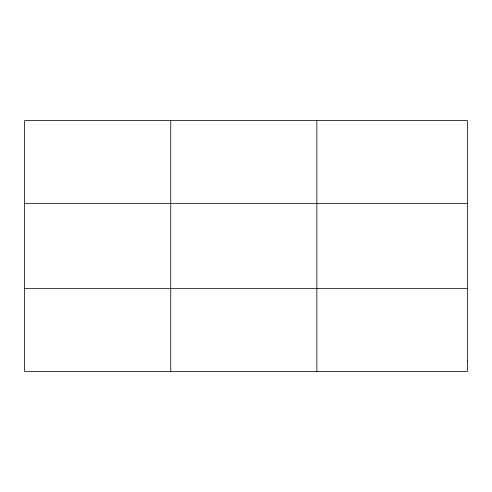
<?xml version="1.0" encoding="UTF-8"?>
<svg xmlns="http://www.w3.org/2000/svg" width="492" height="492" viewBox="0 0 492 492"><rect width="100%" height="100%" fill="white"/><g stroke="black" fill="none" stroke-linecap="round" stroke-linejoin="round"><path stroke-width="0.74" d="M170.724 371.435L170.724 120.565M316.848 371.435L316.848 120.565M24.6 203.35L467.4 203.35M24.6 288.65L467.4 288.65M467.4 361.091L467.4 371.435L24.6 371.435L24.6 120.565L467.4 120.565L467.4 361.091"/></g></svg>
